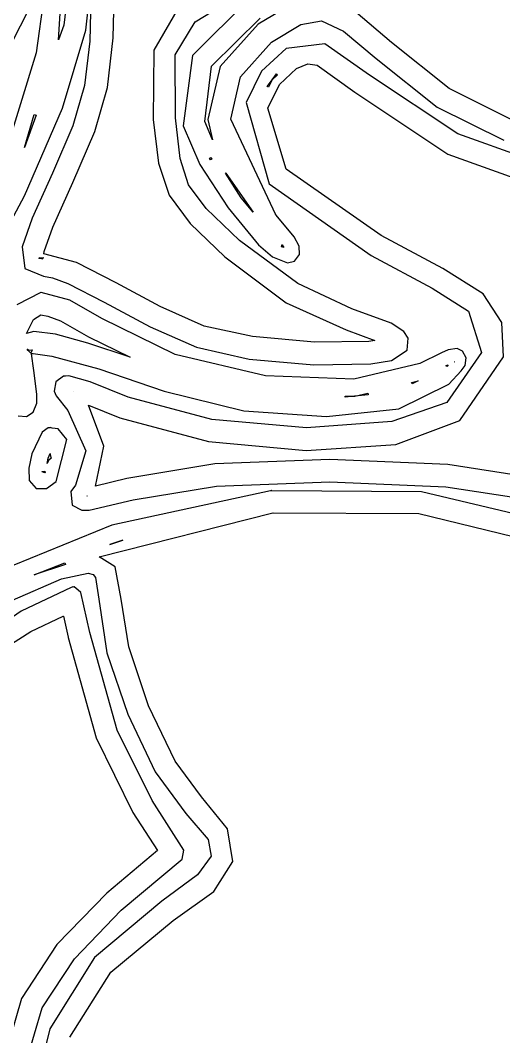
# Model space of a CAD drawing. Extents: x 23 to 528, y 384 to 592.
# Drawn here: x 459.77 to 465.47, y 434.26 to 446.23 of the extents above; entities that cross this region are included whole.
import ezdxf

# ---------------------------------------------------------------- set-up
doc = ezdxf.new("R2010")
doc.units = 0
doc.layers.get('0').update_dxf_attribs({"linetype": 'CONTINUOUS'})

msp = doc.modelspace()

# ---------------------------------------------------------------- linework, layer by layer
at = {"color": 0}
for p, q in [((460.22, 445.999), (460.304, 447.262)), ((460.382, 446.959), (460.283, 446.172)), ((461.832, 446.214), (463.021, 446.938)), ((460.865, 446.024), (460.883, 446.835)), ((460.541, 446.116), (460.608, 446.677)), ((460.608, 446.677), (460.59, 445.985)), ((460.047, 446.507), (459.959, 445.848)), ((462.467, 446.483), (461.8, 445.816)), ((459.687, 445.996), (459.86, 446.334)), ((461.645, 446.394), (461.345, 445.879)), ((462.919, 446.391), (462.573, 446.186)), ((464.146, 445.971), (463.726, 446.327)), ((461.596, 445.823), (461.832, 446.214)), ((462.026, 445.692), (462.598, 446.257)), ((462.573, 446.186), (462.125, 445.685)), ((463.077, 446.183), (463.321, 446.225)), ((463.321, 446.225), (463.582, 446.102)), ((460.283, 446.172), (460.22, 445.999)), ((460.266, 445.195), (460.541, 446.116)), ((462.732, 445.975), (463.077, 446.183)), ((463.582, 446.102), (463.966, 445.781)), ((460.59, 445.985), (460.527, 445.463)), ((460.798, 445.438), (460.865, 446.024)), ((462.365, 445.565), (462.732, 445.975)), ((463.359, 445.953), (462.904, 445.897)), ((463.889, 445.583), (463.359, 445.953)), ((464.827, 445.428), (464.146, 445.971)), ((459.959, 445.848), (459.602, 444.698)), ((461.345, 445.879), (461.338, 445.061)), ((462.904, 445.897), (462.612, 445.632)), ((461.599, 445.082), (461.596, 445.823)), ((461.8, 445.816), (461.691, 444.987)), ((463.028, 445.664), (463.162, 445.717)), ((463.162, 445.717), (463.271, 445.703)), ((463.966, 445.781), (464.686, 445.209)), ((461.945, 445.04), (462.026, 445.692)), ((462.125, 445.685), (461.98, 445.064)), ((462.612, 445.632), (462.435, 445.262)), ((462.739, 445.53), (462.792, 445.601)), ((462.802, 445.59), (462.739, 445.53)), ((462.792, 445.601), (462.802, 445.59)), ((462.827, 445.474), (463.028, 445.664)), ((463.271, 445.703), (463.716, 445.385)), ((462.252, 445.068), (462.365, 445.565)), ((462.682, 445.452), (462.739, 445.53)), ((462.689, 445.198), (462.827, 445.474)), ((462.739, 445.53), (462.696, 445.442)), ((464.929, 444.892), (463.889, 445.583)), ((460.527, 445.463), (460.389, 444.99)), ((460.647, 444.923), (460.798, 445.438)), ((462.696, 445.442), (462.682, 445.452)), ((463.716, 445.385), (464.809, 444.655)), ((465.564, 445.057), (464.827, 445.428)), ((462.435, 445.262), (462.703, 444.306)), ((459.818, 444.733), (459.934, 445.121)), ((459.959, 445.114), (459.818, 444.733)), ((459.821, 444.165), (460.266, 445.195)), ((459.934, 445.121), (459.959, 445.114)), ((462.904, 444.479), (462.689, 445.198)), ((464.686, 445.209), (465.473, 444.818)), ((460.389, 444.99), (460.149, 444.429)), ((461.338, 445.061), (461.398, 444.549)), ((461.656, 444.602), (461.599, 445.082)), ((462.037, 444.825), (461.945, 445.04)), ((461.98, 445.064), (462.037, 444.825)), ((462.781, 443.939), (462.252, 445.068)), ((460.389, 444.32), (460.647, 444.923)), ((461.691, 444.987), (461.888, 444.532)), ((466.154, 444.454), (464.929, 444.892)), ((464.809, 444.655), (466.09, 444.197)), ((461.398, 444.549), (461.525, 444.172)), ((461.754, 444.292), (461.656, 444.602)), ((461.888, 444.532), (462.22, 444.024)), ((462.001, 444.609), (462.019, 444.616)), ((462.012, 444.588), (462.001, 444.609)), ((462.033, 444.599), (462.012, 444.588)), ((462.019, 444.616), (462.022, 444.616)), ((462.022, 444.616), (462.022, 444.613)), ((462.022, 444.613), (462.033, 444.599)), ((460.149, 444.429), (459.909, 443.9)), ((462.188, 444.429), (462.195, 444.433)), ((462.375, 444.14), (462.188, 444.429)), ((462.195, 444.433), (462.195, 444.429)), ((462.195, 444.429), (462.516, 443.971)), ((464.023, 443.696), (462.904, 444.479)), ((460.153, 443.794), (460.389, 444.32)), ((461.963, 444.013), (461.754, 444.292)), ((462.703, 444.306), (463.906, 443.463)), ((459.267, 443.138), (459.821, 444.165)), ((461.525, 444.172), (461.772, 443.837)), ((462.516, 443.971), (462.375, 444.14)), ((462.354, 443.639), (461.963, 444.013)), ((462.22, 444.024), (462.58, 443.586)), ((462.781, 443.939), (462.774, 443.946)), ((462.774, 443.946), (462.781, 443.939)), ((462.788, 443.936), (462.781, 443.939)), ((462.781, 443.939), (462.781, 443.939)), ((463, 443.682), (462.788, 443.936)), ((462.788, 443.936), (462.788, 443.936)), ((459.909, 443.9), (459.793, 443.562)), ((460.05, 443.509), (460.153, 443.794)), ((461.772, 443.837), (462.181, 443.445)), ((463.056, 443.572), (463, 443.682)), ((464.753, 443.308), (464.023, 443.696)), ((459.793, 443.562), (459.825, 443.308)), ((463.042, 443.131), (462.354, 443.639)), ((462.58, 443.586), (462.742, 443.445)), ((462.876, 443.555), (462.844, 443.569)), ((462.844, 443.569), (462.852, 443.569)), ((462.852, 443.569), (462.855, 443.586)), ((462.855, 443.586), (462.859, 443.586)), ((462.859, 443.586), (462.876, 443.555)), ((463.06, 443.473), (463.056, 443.572)), ((459.998, 443.435), (459.99, 443.424)), ((459.99, 443.424), (459.994, 443.435)), ((459.994, 443.435), (460.04, 443.438)), ((460.036, 443.424), (459.994, 443.435)), ((459.994, 443.435), (460.036, 443.42)), ((459.994, 443.424), (459.998, 443.435)), ((460.04, 443.435), (460.036, 443.424)), ((460.04, 443.438), (460.04, 443.435)), ((460.047, 443.48), (460.05, 443.509)), ((460.431, 443.378), (460.047, 443.48)), ((462.181, 443.445), (462.904, 442.905)), ((462.742, 443.445), (462.922, 443.375)), ((463.003, 443.396), (463.06, 443.473)), ((463.906, 443.463), (464.626, 443.078)), ((459.99, 443.424), (459.99, 443.424)), ((460.036, 443.42), (459.994, 443.424)), ((459.994, 443.424), (459.994, 443.424)), ((460.901, 443.138), (460.431, 443.378)), ((462.922, 443.375), (463.003, 443.396)), ((459.825, 443.308), (460.043, 443.216)), ((460.043, 443.216), (460.149, 443.198)), ((460.149, 443.198), (460.329, 443.131)), ((465.226, 443.011), (464.753, 443.308)), ((460.329, 443.131), (460.76, 442.913)), ((461.419, 442.86), (460.901, 443.138)), ((463.677, 442.835), (463.042, 443.131)), ((464.626, 443.078), (465.056, 442.807)), ((460.012, 443.025), (459.729, 442.881)), ((460.015, 443.025), (460.012, 443.025)), ((460.354, 442.934), (460.015, 443.025)), ((465.448, 442.673), (465.226, 443.011)), ((460.731, 442.718), (460.354, 442.934)), ((460.76, 442.913), (461.303, 442.623)), ((461.938, 442.63), (461.419, 442.86)), ((462.904, 442.905), (463.614, 442.584)), ((464.143, 442.666), (463.677, 442.835)), ((459.927, 442.708), (460.012, 442.764)), ((460.012, 442.764), (460.096, 442.747)), ((460.096, 442.747), (460.244, 442.69)), ((461.596, 442.295), (460.731, 442.718)), ((465.056, 442.807), (465.208, 442.32)), ((459.842, 442.542), (459.927, 442.708)), ((460.244, 442.69), (460.576, 442.503)), ((461.303, 442.623), (461.846, 442.383)), ((462.506, 442.507), (461.938, 442.63)), ((464.291, 442.567), (464.143, 442.666)), ((465.466, 442.267), (465.448, 442.673)), ((459.93, 442.567), (459.842, 442.542)), ((460.184, 442.535), (459.93, 442.567)), ((460.566, 442.429), (460.184, 442.535)), ((460.576, 442.503), (461.066, 442.263)), ((463.24, 442.44), (462.506, 442.507)), ((463.614, 442.584), (463.952, 442.461)), ((464.344, 442.486), (464.291, 442.567)), ((464.33, 442.345), (464.344, 442.486)), ((459.86, 442.348), (459.849, 442.359)), ((459.849, 442.359), (459.849, 442.359)), ((459.849, 442.359), (459.86, 442.359)), ((459.86, 442.359), (459.86, 442.352)), ((461.066, 442.263), (460.566, 442.429)), ((461.846, 442.383), (462.47, 442.242)), ((463.878, 442.45), (463.24, 442.44)), ((463.952, 442.461), (463.878, 442.45)), ((464.919, 442.366), (464.813, 442.352)), ((464.982, 442.334), (464.919, 442.366)), ((459.856, 442.348), (459.906, 442.352)), ((459.863, 442.341), (459.856, 442.348)), ((459.86, 442.352), (459.86, 442.348)), ((459.892, 442.313), (459.863, 442.341)), ((459.895, 442.316), (459.892, 442.313)), ((459.899, 442.32), (459.895, 442.316)), ((459.902, 442.33), (459.899, 442.32)), ((459.909, 442.348), (459.902, 442.33)), ((459.902, 442.33), (459.902, 442.33)), ((459.902, 442.302), (459.902, 442.306)), ((459.902, 442.306), (459.92, 442.306)), ((459.93, 442.108), (459.902, 442.302)), ((459.906, 442.352), (459.909, 442.352)), ((459.909, 442.352), (459.909, 442.348)), ((459.92, 442.306), (460.142, 442.277)), ((460.142, 442.277), (460.696, 442.126)), ((462.661, 442.045), (461.596, 442.295)), ((462.47, 442.242), (463.229, 442.175)), ((464.146, 442.225), (464.33, 442.345)), ((464.735, 442.316), (464.481, 442.189)), ((464.813, 442.352), (464.735, 442.316)), ((465.208, 442.32), (464.799, 441.731)), ((464.954, 441.519), (465.466, 442.267)), ((465.028, 442.256), (464.982, 442.334)), ((465.014, 442.165), (465.028, 442.256)), ((460.696, 442.126), (461.465, 441.865)), ((463.229, 442.175), (463.903, 442.186)), ((464.481, 442.189), (463.702, 442.006)), ((463.903, 442.186), (464.146, 442.225)), ((464.788, 442.161), (464.802, 442.168)), ((464.799, 442.161), (464.788, 442.161)), ((464.816, 442.175), (464.799, 442.154)), ((464.799, 442.154), (464.799, 442.161)), ((464.802, 442.168), (464.816, 442.175)), ((464.891, 442.207), (464.887, 442.207)), ((464.887, 442.207), (464.887, 442.207)), ((464.887, 442.207), (464.891, 442.207)), ((464.968, 442.101), (465.014, 442.165)), ((459.966, 441.829), (459.93, 442.108)), ((460.28, 442.041), (460.188, 441.974)), ((460.301, 442.041), (460.28, 442.041)), ((460.343, 442.045), (460.301, 442.041)), ((460.594, 441.974), (460.343, 442.045)), ((463.702, 442.006), (462.661, 442.045)), ((464.824, 441.946), (464.968, 442.101)), ((460.188, 441.974), (460.17, 441.865)), ((461.042, 441.794), (460.594, 441.974)), ((464.234, 441.657), (464.824, 441.946)), ((464.383, 441.967), (464.46, 441.985)), ((464.39, 441.949), (464.383, 441.967)), ((464.46, 441.985), (464.39, 441.949)), ((459.966, 441.826), (459.966, 441.829)), ((459.966, 441.724), (459.966, 441.826)), ((460.17, 441.865), (460.17, 441.865)), ((460.17, 441.865), (460.192, 441.808)), ((460.192, 441.808), (460.329, 441.635)), ((460.396, 441.854), (460.396, 441.854)), ((460.396, 441.854), (460.396, 441.854)), ((462.03, 441.53), (461.042, 441.794)), ((461.465, 441.865), (462.407, 441.632)), ((463.599, 441.805), (463.712, 441.805)), ((463.712, 441.805), (463.599, 441.791)), ((463.599, 441.791), (463.599, 441.805)), ((463.716, 441.805), (463.868, 441.84)), ((463.871, 441.822), (463.716, 441.805)), ((463.868, 441.84), (463.871, 441.822)), ((459.923, 441.618), (459.966, 441.724)), ((460.756, 441.216), (460.573, 441.699)), ((460.573, 441.699), (460.943, 441.551)), ((463.381, 441.565), (464.234, 441.657)), ((464.799, 441.731), (464.15, 441.505)), ((459.744, 441.572), (459.842, 441.565)), ((459.842, 441.565), (459.923, 441.618)), ((460.329, 441.635), (460.541, 441.159)), ((460.943, 441.551), (461.987, 441.269)), ((463.144, 441.431), (462.03, 441.53)), ((462.407, 441.632), (463.381, 441.565)), ((464.196, 441.237), (464.954, 441.519)), ((460.1, 441.431), (460.026, 441.381)), ((460.121, 441.431), (460.1, 441.431)), ((460.1, 441.431), (460.1, 441.431)), ((460.125, 441.434), (460.121, 441.431)), ((460.146, 441.427), (460.125, 441.434)), ((460.216, 441.42), (460.146, 441.427)), ((460.319, 441.293), (460.216, 441.42)), ((464.15, 441.505), (463.144, 441.431)), ((460.026, 441.381), (459.906, 441.124)), ((460.192, 440.799), (460.319, 441.293)), ((460.541, 441.159), (460.421, 440.757)), ((460.657, 440.746), (460.756, 441.216)), ((461.987, 441.269), (463.141, 441.166)), ((463.141, 441.166), (464.196, 441.237)), ((459.906, 441.124), (459.871, 440.955)), ((460.086, 441.011), (460.1, 441.075)), ((460.103, 441.046), (460.086, 441.011)), ((460.1, 441.075), (460.121, 441.131)), ((460.132, 441.075), (460.103, 441.046)), ((460.121, 441.131), (460.121, 441.113)), ((460.121, 441.113), (460.132, 441.075)), ((463.419, 441.057), (462.065, 441.007)), ((464.809, 441), (463.419, 441.057)), ((459.871, 440.955), (459.874, 440.813)), ((460.029, 440.919), (460.061, 440.923)), ((460.061, 440.923), (460.065, 440.912)), ((462.065, 441.007), (461.028, 440.835)), ((465.938, 440.824), (464.809, 441)), ((459.874, 440.813), (459.959, 440.718)), ((460.029, 440.912), (460.029, 440.919)), ((460.061, 440.902), (460.029, 440.912)), ((460.065, 440.905), (460.061, 440.902)), ((460.065, 440.912), (460.065, 440.909)), ((460.065, 440.909), (460.065, 440.905)), ((461.028, 440.835), (460.657, 440.746)), ((459.959, 440.718), (460.079, 440.718)), ((460.079, 440.718), (460.192, 440.799)), ((460.421, 440.757), (460.364, 440.683)), ((460.364, 440.683), (460.382, 440.521)), ((462.721, 440.69), (460.851, 440.284)), ((461.102, 440.584), (462.082, 440.743)), ((462.082, 440.743), (463.419, 440.796)), ((462.728, 440.694), (462.721, 440.69)), ((462.732, 440.694), (462.728, 440.694)), ((462.735, 440.69), (462.728, 440.694)), ((462.728, 440.694), (462.732, 440.694)), ((464.502, 440.679), (462.735, 440.69)), ((463.419, 440.796), (464.788, 440.736)), ((464.788, 440.736), (465.871, 440.57)), ((460.558, 440.63), (460.558, 440.627)), ((460.558, 440.627), (460.558, 440.63)), ((460.558, 440.627), (460.558, 440.627)), ((460.58, 440.461), (461.102, 440.584)), ((466.266, 440.26), (464.502, 440.679)), ((460.382, 440.521), (460.495, 440.461)), ((460.495, 440.461), (460.576, 440.461)), ((460.576, 440.461), (460.58, 440.461)), ((460.7, 439.914), (462.746, 440.432)), ((462.746, 440.432), (462.749, 440.432)), ((462.749, 440.432), (462.753, 440.432)), ((462.753, 440.432), (464.467, 440.422)), ((464.467, 440.422), (466.178, 440.009)), ((460.851, 440.284), (458.795, 439.452)), ((460.978, 440.108), (460.827, 440.059)), ((460.827, 440.059), (460.978, 440.108)), ((459.934, 439.699), (460.294, 439.843)), ((460.294, 439.843), (460.304, 439.822)), ((460.89, 439.794), (460.7, 439.914)), ((460.304, 439.822), (459.934, 439.699)), ((460.961, 439.416), (460.89, 439.794)), ((459.677, 439.402), (460.255, 439.653)), ((460.255, 439.653), (460.569, 439.72)), ((460.569, 439.72), (460.629, 439.706)), ((460.629, 439.706), (460.657, 439.67)), ((460.657, 439.67), (460.696, 439.416)), ((460.368, 439.551), (459.782, 439.272)), ((460.382, 439.554), (460.368, 439.551)), ((460.389, 439.558), (460.382, 439.554)), ((460.4, 439.558), (460.389, 439.554)), ((460.389, 439.554), (460.389, 439.558)), ((460.407, 439.558), (460.4, 439.558)), ((460.453, 439.519), (460.407, 439.558)), ((460.484, 439.494), (460.453, 439.519)), ((460.59, 439.021), (460.484, 439.494)), ((460.696, 439.416), (460.791, 438.781)), ((461.049, 438.852), (460.961, 439.416)), ((459.782, 439.272), (459.387, 439.007)), ((459.895, 439.032), (460.276, 439.215)), ((460.276, 439.215), (460.28, 439.215)), ((460.28, 439.215), (460.333, 438.968)), ((459.567, 438.824), (459.895, 439.032)), ((460.911, 437.871), (460.59, 439.021)), ((460.333, 438.968), (460.333, 438.961)), ((460.333, 438.961), (460.664, 437.78)), ((460.791, 438.781), (461.038, 438.058)), ((461.282, 438.157), (461.049, 438.852)), ((461.038, 438.058), (461.359, 437.381)), ((461.596, 437.508), (461.282, 438.157)), ((461.324, 437.042), (460.911, 437.871)), ((460.664, 437.78), (461.098, 436.901)), ((461.906, 437.085), (461.596, 437.508)), ((461.359, 437.381), (461.723, 436.891)), ((461.698, 436.46), (461.324, 437.042)), ((462.213, 436.711), (461.906, 437.085)), ((461.098, 436.901), (461.387, 436.453)), ((461.723, 436.891), (461.984, 436.584)), ((462.276, 436.323), (462.213, 436.711)), ((461.984, 436.584), (462.022, 436.386)), ((461.387, 436.453), (460.791, 435.952)), ((461.68, 436.354), (461.698, 436.46)), ((462.022, 436.386), (461.86, 436.167)), ((460.961, 435.751), (461.68, 436.354)), ((462.051, 435.97), (462.276, 436.323)), ((461.86, 436.167), (461.44, 435.857)), ((460.791, 435.952), (460.202, 435.349)), ((461.574, 435.631), (462.051, 435.97)), ((461.44, 435.857), (460.643, 435.194)), ((460.41, 435.18), (460.961, 435.751)), ((460.837, 435.021), (461.574, 435.631)), ((460.202, 435.349), (459.786, 434.71)), ((460.026, 434.601), (460.41, 435.18)), ((460.643, 435.194), (460.117, 434.354)), ((460.354, 434.255), (460.837, 435.021)), ((459.786, 434.71), (459.571, 433.98)), ((459.832, 433.934), (460.026, 434.601)), ((460.117, 434.354), (459.878, 433.38))]:
    msp.add_line(p, q, dxfattribs=at)

doc.saveas('drawing.dxf')
